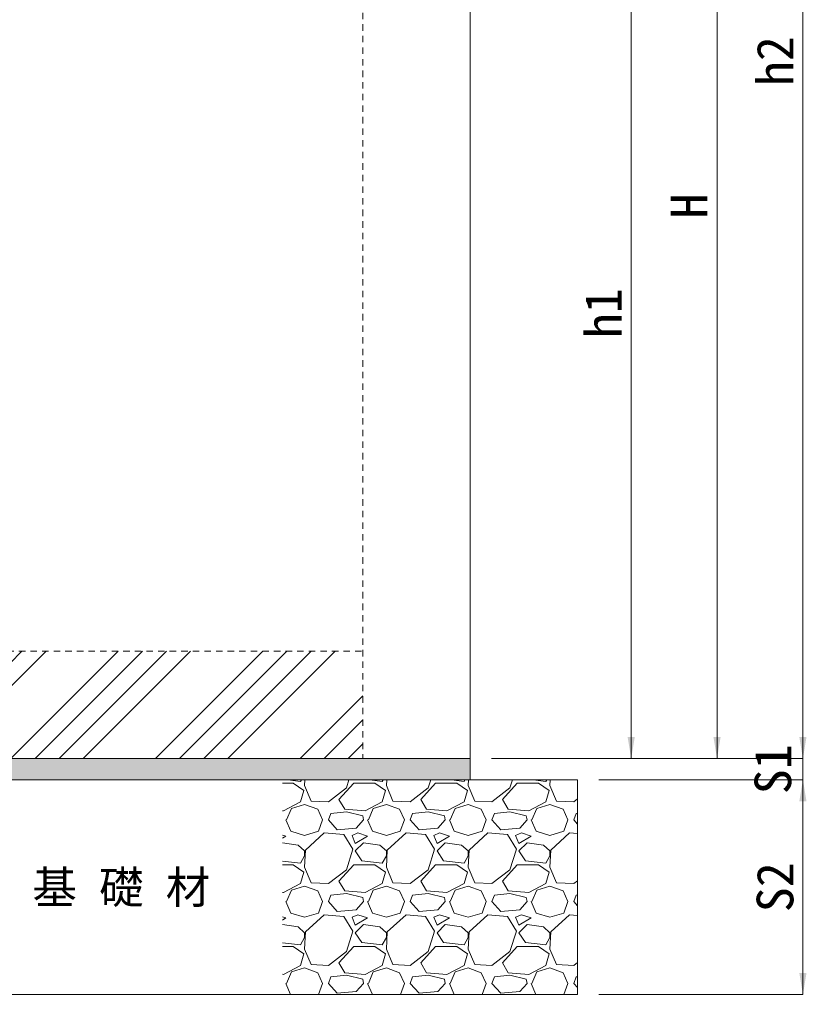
# Model space of a CAD drawing. Units: millimetres at full size, sheet at 1:20; details may follow other scales. Extents: x 77366 to 95666, y -7115 to 5664.
# Drawn here: x 79469 to 80202, y -4015 to -3106 of the extents above; entities that cross this region are included whole.
import ezdxf
from ezdxf.enums import TextEntityAlignment as Align

# ---------------------------------------------------------------- set-up
doc = ezdxf.new("R2010")
doc.units = ezdxf.units.MM
doc.header["$LTSCALE"] = 20
doc.linetypes.add('USER1', pattern=[0.54, 0.3, -0.24])
for name, color, linetype, lineweight in [('ハッチング', 7, 'Continuous', 5), ('基礎', 7, 'Continuous', 5), ('寸法線', 7, 'Continuous', 13), ('本体', 2, 'Continuous', 20), ('補助線', 8, 'Continuous', 13), ('ｸﾞﾚｰﾁﾝｸﾞ', 7, 'Continuous', 9)]:
    doc.layers.add(name, color=color, linetype=linetype, lineweight=lineweight)
doc.layers.add('文字', color=7, linetype='Continuous')
doc.styles.add('ＭＳ ゴシック', font='')
doc.styles.get('ＭＳ ゴシック').set_extended_font_data('MS Gothic')

# ---------------------------------------------------------------- blocks, each defined once
blk = doc.blocks.new('filled_arrow')
at = {"color": 0, "linetype": 'Continuous', "lineweight": -2}
blk.add_solid([(7.5, 1.25), (0, 0), (7.5, -1.25)], dxfattribs=at)

msp = doc.modelspace()

# ---------------------------------------------------------------- hatches: boundary and pattern name
at = {"layer": '補助線'}
msp.add_hatch(color=7, dxfattribs=at).paths.add_polyline_path([(79888.48, -3814.79), (79888.48, -3794.79), (79238.48, -3794.79), (79238.48, -3814.79)])
at = {"layer": 'ｸﾞﾚｰﾁﾝｸﾞ'}
h = msp.add_hatch(dxfattribs=at)
h.set_pattern_fill('USER', color=256, style=0, pattern_type=2)
h.set_pattern_definition([(45, (-2.32, -6611.26), (-67.35192, 67.35192), []), (45, (20.13, -6611.26), (-67.35192, 67.35192), []), (45, (42.58, -6611.26), (-67.35192, 67.35192), []), (45, (65.04, -6611.26), (-67.35192, 67.35192), [])])
h.paths.add_polyline_path([(79338.48, -3694.79), (79338.48, -3794.79), (79788.48, -3794.79), (79788.48, -3694.79)])

# ---------------------------------------------------------------- linework, layer by layer
at = {"layer": 'ハッチング'}
for p, q in [((79718.69, -3814.79), (79730.42, -3816.2)), ((79730.42, -3816.2), (79731.21, -3814.79)), ((79734.48, -3814.79), (79734.23, -3820.01)), ((79773.1, -3822.3), (79775.5, -3814.79)), ((79794.89, -3814.79), (79806.62, -3816.2)), ((79806.62, -3816.2), (79807.41, -3814.79)), ((79810.68, -3814.79), (79810.43, -3820.01)), ((79849.3, -3822.3), (79851.7, -3814.79)), ((79871.09, -3814.79), (79882.82, -3816.2)), ((79882.82, -3816.2), (79883.61, -3814.79)), ((79886.88, -3814.79), (79886.63, -3820.01)), ((79925.5, -3822.3), (79927.9, -3814.79)), ((79947.29, -3814.79), (79959.02, -3816.2)), ((79959.02, -3816.2), (79959.81, -3814.79)), ((79963.08, -3814.79), (79962.83, -3820.01)), ((79713.48, -3817.73), (79723.57, -3817.73)), ((79723.57, -3817.73), (79733.47, -3824.58)), ((79733.47, -3824.58), (79730.42, -3835.25)), ((79734.23, -3820.01), (79740.33, -3834.49)), ((79756.33, -3835.25), (79773.1, -3822.3)), ((79766.24, -3832.97), (79779.95, -3817.73)), ((79779.95, -3817.73), (79799.77, -3817.73)), ((79799.77, -3817.73), (79809.67, -3824.58)), ((79809.67, -3824.58), (79806.62, -3835.25)), ((79810.43, -3820.01), (79816.53, -3834.49)), ((79832.53, -3835.25), (79849.3, -3822.3)), ((79842.44, -3832.97), (79856.15, -3817.73)), ((79856.15, -3817.73), (79875.97, -3817.73)), ((79875.97, -3817.73), (79885.87, -3824.58)), ((79885.87, -3824.58), (79882.82, -3835.25)), ((79886.63, -3820.01), (79892.73, -3834.49)), ((79908.73, -3835.25), (79925.5, -3822.3)), ((79918.64, -3832.97), (79932.35, -3817.73)), ((79932.35, -3817.73), (79952.17, -3817.73)), ((79952.17, -3817.73), (79962.07, -3824.58)), ((79962.07, -3824.58), (79959.02, -3835.25)), ((79962.83, -3820.01), (79968.93, -3834.49)), ((79730.42, -3835.25), (79714.42, -3843.63)), ((79740.33, -3834.49), (79756.33, -3835.25)), ((79771.57, -3842.11), (79766.24, -3832.97)), ((79806.62, -3835.25), (79790.62, -3843.63)), ((79816.53, -3834.49), (79832.53, -3835.25)), ((79847.77, -3842.11), (79842.44, -3832.97)), ((79882.82, -3835.25), (79866.82, -3843.63)), ((79892.73, -3834.49), (79908.73, -3835.25)), ((79923.97, -3842.11), (79918.64, -3832.97)), ((79959.02, -3835.25), (79943.02, -3843.63)), ((79968.93, -3834.49), (79984.93, -3835.25)), ((79984.93, -3835.25), (79988.48, -3832.51)), ((79714.42, -3843.63), (79713.48, -3843.56)), ((79717.47, -3852.02), (79722.04, -3841.35)), ((79722.04, -3841.35), (79734.23, -3837.54)), ((79734.23, -3837.54), (79746.43, -3842.11)), ((79746.43, -3842.11), (79751, -3852.02)), ((79773.1, -3844.4), (79758.62, -3845.92)), ((79790.62, -3843.63), (79771.57, -3842.11)), ((79788.34, -3848.21), (79773.1, -3844.4)), ((79793.67, -3852.02), (79798.24, -3841.35)), ((79798.24, -3841.35), (79810.43, -3837.54)), ((79810.43, -3837.54), (79822.63, -3842.11)), ((79822.63, -3842.11), (79827.2, -3852.02)), ((79849.3, -3844.4), (79834.82, -3845.92)), ((79866.82, -3843.63), (79847.77, -3842.11)), ((79864.54, -3848.21), (79849.3, -3844.4)), ((79869.87, -3852.02), (79874.44, -3841.35)), ((79874.44, -3841.35), (79886.63, -3837.54)), ((79886.63, -3837.54), (79898.83, -3842.11)), ((79898.83, -3842.11), (79903.4, -3852.02)), ((79925.5, -3844.4), (79911.02, -3845.92)), ((79943.02, -3843.63), (79923.97, -3842.11)), ((79940.74, -3848.21), (79925.5, -3844.4)), ((79946.07, -3852.02), (79950.64, -3841.35)), ((79950.64, -3841.35), (79962.83, -3837.54)), ((79962.83, -3837.54), (79975.03, -3842.11)), ((79975.03, -3842.11), (79979.6, -3852.02)), ((79716.71, -3852.02), (79721.28, -3862.68)), ((79747.19, -3862.68), (79751, -3852.02)), ((79756.33, -3852.02), (79758.62, -3845.92)), ((79764.71, -3861.16), (79756.33, -3852.02)), ((79789.1, -3852.02), (79782.24, -3859.64)), ((79789.1, -3852.02), (79788.34, -3848.21)), ((79792.91, -3852.02), (79797.48, -3862.68)), ((79823.39, -3862.68), (79827.2, -3852.02)), ((79832.53, -3852.02), (79834.82, -3845.92)), ((79840.91, -3861.16), (79832.53, -3852.02)), ((79865.3, -3852.02), (79858.44, -3859.64)), ((79865.3, -3852.02), (79864.54, -3848.21)), ((79869.11, -3852.02), (79873.68, -3862.68)), ((79899.59, -3862.68), (79903.4, -3852.02)), ((79908.73, -3852.02), (79911.02, -3845.92)), ((79917.11, -3861.16), (79908.73, -3852.02)), ((79941.5, -3852.02), (79934.64, -3859.64)), ((79941.5, -3852.02), (79940.74, -3848.21)), ((79945.31, -3852.02), (79949.88, -3862.68)), ((79975.79, -3862.68), (79979.6, -3852.02)), ((79984.93, -3852.02), (79987.22, -3845.92)), ((79988.48, -3855.89), (79984.93, -3852.02)), ((79988.48, -3845.79), (79987.22, -3845.92)), ((79782.24, -3859.64), (79764.71, -3861.16)), ((79858.44, -3859.64), (79840.91, -3861.16)), ((79934.64, -3859.64), (79917.11, -3861.16)), ((79716.71, -3867.26), (79713.48, -3866.18)), ((79713.48, -3869.19), (79716.71, -3867.26)), ((79721.28, -3862.68), (79734.23, -3866.49)), ((79734.23, -3866.49), (79747.19, -3862.68)), ((79752.52, -3864.21), (79735, -3880.21)), ((79770.81, -3865.73), (79752.52, -3864.21)), ((79779.19, -3879.45), (79770.81, -3865.73)), ((79783.76, -3864.21), (79778.43, -3866.49)), ((79778.43, -3866.49), (79781.48, -3874.11)), ((79781.48, -3874.11), (79792.91, -3867.26)), ((79792.91, -3867.26), (79783.76, -3864.21)), ((79797.48, -3862.68), (79810.43, -3866.49)), ((79810.43, -3866.49), (79823.39, -3862.68)), ((79828.72, -3864.21), (79811.2, -3880.21)), ((79847.01, -3865.73), (79828.72, -3864.21)), ((79855.39, -3879.45), (79847.01, -3865.73)), ((79859.96, -3864.21), (79854.63, -3866.49)), ((79854.63, -3866.49), (79857.68, -3874.11)), ((79857.68, -3874.11), (79869.11, -3867.26)), ((79869.11, -3867.26), (79859.96, -3864.21)), ((79873.68, -3862.68), (79886.63, -3866.49)), ((79886.63, -3866.49), (79899.59, -3862.68)), ((79904.92, -3864.21), (79887.4, -3880.21)), ((79923.21, -3865.73), (79904.92, -3864.21)), ((79931.59, -3879.45), (79923.21, -3865.73)), ((79936.16, -3864.21), (79930.83, -3866.49)), ((79930.83, -3866.49), (79933.88, -3874.11)), ((79933.88, -3874.11), (79945.31, -3867.26)), ((79945.31, -3867.26), (79936.16, -3864.21)), ((79949.88, -3862.68), (79962.83, -3866.49)), ((79962.83, -3866.49), (79975.79, -3862.68)), ((79981.12, -3864.21), (79963.6, -3880.21)), ((79988.48, -3864.82), (79981.12, -3864.21)), ((79728.14, -3875.64), (79713.48, -3873.44)), ((79734.23, -3880.97), (79728.14, -3875.64)), ((79735, -3880.21), (79734.23, -3896.21)), ((79773.1, -3898.5), (79779.19, -3879.45)), ((79789.1, -3873.35), (79781.48, -3880.97)), ((79804.34, -3875.64), (79789.1, -3873.35)), ((79810.43, -3880.97), (79804.34, -3875.64)), ((79811.2, -3880.21), (79810.43, -3896.21)), ((79849.3, -3898.5), (79855.39, -3879.45)), ((79865.3, -3873.35), (79857.68, -3880.97)), ((79880.54, -3875.64), (79865.3, -3873.35)), ((79886.63, -3880.97), (79880.54, -3875.64)), ((79887.4, -3880.21), (79886.63, -3896.21)), ((79925.5, -3898.5), (79931.59, -3879.45)), ((79941.5, -3873.35), (79933.88, -3880.97)), ((79956.74, -3875.64), (79941.5, -3873.35)), ((79962.83, -3880.97), (79956.74, -3875.64)), ((79963.6, -3880.21), (79962.83, -3896.21)), ((79730.42, -3892.4), (79734.23, -3885.54)), ((79734.23, -3885.54), (79734.23, -3880.97)), ((79781.48, -3880.97), (79787.57, -3890.12)), ((79806.62, -3892.4), (79810.43, -3885.54)), ((79810.43, -3885.54), (79810.43, -3880.97)), ((79857.68, -3880.97), (79863.77, -3890.12)), ((79882.82, -3892.4), (79886.63, -3885.54)), ((79886.63, -3885.54), (79886.63, -3880.97)), ((79933.88, -3880.97), (79939.97, -3890.12)), ((79959.02, -3892.4), (79962.83, -3885.54)), ((79962.83, -3885.54), (79962.83, -3880.97)), ((79713.48, -3890.37), (79730.42, -3892.4)), ((79713.48, -3893.93), (79723.57, -3893.93)), ((79723.57, -3893.93), (79733.47, -3900.78)), ((79734.23, -3896.21), (79740.33, -3910.69)), ((79756.33, -3911.45), (79773.1, -3898.5)), ((79766.24, -3909.17), (79779.95, -3893.93)), ((79779.95, -3893.93), (79799.77, -3893.93)), ((79787.57, -3890.12), (79806.62, -3892.4)), ((79799.77, -3893.93), (79809.67, -3900.78)), ((79810.43, -3896.21), (79816.53, -3910.69)), ((79832.53, -3911.45), (79849.3, -3898.5)), ((79842.44, -3909.17), (79856.15, -3893.93)), ((79856.15, -3893.93), (79875.97, -3893.93)), ((79863.77, -3890.12), (79882.82, -3892.4)), ((79875.97, -3893.93), (79885.87, -3900.78)), ((79886.63, -3896.21), (79892.73, -3910.69)), ((79908.73, -3911.45), (79925.5, -3898.5)), ((79918.64, -3909.17), (79932.35, -3893.93)), ((79932.35, -3893.93), (79952.17, -3893.93)), ((79939.97, -3890.12), (79959.02, -3892.4)), ((79952.17, -3893.93), (79962.07, -3900.78)), ((79962.83, -3896.21), (79968.93, -3910.69)), ((79733.47, -3900.78), (79730.42, -3911.45)), ((79809.67, -3900.78), (79806.62, -3911.45)), ((79885.87, -3900.78), (79882.82, -3911.45)), ((79962.07, -3900.78), (79959.02, -3911.45)), ((79730.42, -3911.45), (79714.42, -3919.83)), ((79722.04, -3917.55), (79734.23, -3913.74)), ((79734.23, -3913.74), (79746.43, -3918.31)), ((79740.33, -3910.69), (79756.33, -3911.45)), ((79771.57, -3918.31), (79766.24, -3909.17)), ((79806.62, -3911.45), (79790.62, -3919.83)), ((79798.24, -3917.55), (79810.43, -3913.74)), ((79810.43, -3913.74), (79822.63, -3918.31)), ((79816.53, -3910.69), (79832.53, -3911.45)), ((79847.77, -3918.31), (79842.44, -3909.17)), ((79882.82, -3911.45), (79866.82, -3919.83)), ((79874.44, -3917.55), (79886.63, -3913.74)), ((79886.63, -3913.74), (79898.83, -3918.31)), ((79892.73, -3910.69), (79908.73, -3911.45)), ((79923.97, -3918.31), (79918.64, -3909.17)), ((79959.02, -3911.45), (79943.02, -3919.83)), ((79950.64, -3917.55), (79962.83, -3913.74)), ((79962.83, -3913.74), (79975.03, -3918.31)), ((79968.93, -3910.69), (79984.93, -3911.45)), ((79984.93, -3911.45), (79988.48, -3908.71)), ((79714.42, -3919.83), (79713.48, -3919.76)), ((79717.47, -3928.22), (79722.04, -3917.55)), ((79746.43, -3918.31), (79751, -3928.22)), ((79756.33, -3928.22), (79758.62, -3922.12)), ((79773.1, -3920.6), (79758.62, -3922.12)), ((79790.62, -3919.83), (79771.57, -3918.31)), ((79788.34, -3924.41), (79773.1, -3920.6)), ((79789.1, -3928.22), (79788.34, -3924.41)), ((79793.67, -3928.22), (79798.24, -3917.55)), ((79822.63, -3918.31), (79827.2, -3928.22)), ((79832.53, -3928.22), (79834.82, -3922.12)), ((79849.3, -3920.6), (79834.82, -3922.12)), ((79866.82, -3919.83), (79847.77, -3918.31)), ((79864.54, -3924.41), (79849.3, -3920.6)), ((79865.3, -3928.22), (79864.54, -3924.41)), ((79869.87, -3928.22), (79874.44, -3917.55)), ((79898.83, -3918.31), (79903.4, -3928.22)), ((79908.73, -3928.22), (79911.02, -3922.12)), ((79925.5, -3920.6), (79911.02, -3922.12)), ((79943.02, -3919.83), (79923.97, -3918.31)), ((79940.74, -3924.41), (79925.5, -3920.6)), ((79941.5, -3928.22), (79940.74, -3924.41)), ((79946.07, -3928.22), (79950.64, -3917.55)), ((79975.03, -3918.31), (79979.6, -3928.22)), ((79984.93, -3928.22), (79987.22, -3922.12)), ((79988.48, -3921.99), (79987.22, -3922.12)), ((79716.71, -3928.22), (79721.28, -3938.88)), ((79747.19, -3938.88), (79751, -3928.22)), ((79764.71, -3937.36), (79756.33, -3928.22)), ((79789.1, -3928.22), (79782.24, -3935.84)), ((79792.91, -3928.22), (79797.48, -3938.88)), ((79823.39, -3938.88), (79827.2, -3928.22)), ((79840.91, -3937.36), (79832.53, -3928.22)), ((79865.3, -3928.22), (79858.44, -3935.84)), ((79869.11, -3928.22), (79873.68, -3938.88)), ((79899.59, -3938.88), (79903.4, -3928.22)), ((79917.11, -3937.36), (79908.73, -3928.22)), ((79941.5, -3928.22), (79934.64, -3935.84)), ((79945.31, -3928.22), (79949.88, -3938.88)), ((79975.79, -3938.88), (79979.6, -3928.22)), ((79988.48, -3932.09), (79984.93, -3928.22)), ((79716.71, -3943.46), (79713.48, -3942.38)), ((79713.48, -3945.39), (79716.71, -3943.46)), ((79721.28, -3938.88), (79734.23, -3942.69)), ((79734.23, -3942.69), (79747.19, -3938.88)), ((79752.52, -3940.41), (79735, -3956.41)), ((79770.81, -3941.93), (79752.52, -3940.41)), ((79782.24, -3935.84), (79764.71, -3937.36)), ((79779.19, -3955.65), (79770.81, -3941.93)), ((79783.76, -3940.41), (79778.43, -3942.69)), ((79778.43, -3942.69), (79781.48, -3950.31)), ((79781.48, -3950.31), (79792.91, -3943.46)), ((79792.91, -3943.46), (79783.76, -3940.41)), ((79797.48, -3938.88), (79810.43, -3942.69)), ((79810.43, -3942.69), (79823.39, -3938.88)), ((79828.72, -3940.41), (79811.2, -3956.41)), ((79847.01, -3941.93), (79828.72, -3940.41)), ((79858.44, -3935.84), (79840.91, -3937.36)), ((79855.39, -3955.65), (79847.01, -3941.93)), ((79859.96, -3940.41), (79854.63, -3942.69)), ((79854.63, -3942.69), (79857.68, -3950.31)), ((79857.68, -3950.31), (79869.11, -3943.46)), ((79869.11, -3943.46), (79859.96, -3940.41)), ((79873.68, -3938.88), (79886.63, -3942.69)), ((79886.63, -3942.69), (79899.59, -3938.88)), ((79904.92, -3940.41), (79887.4, -3956.41)), ((79923.21, -3941.93), (79904.92, -3940.41)), ((79934.64, -3935.84), (79917.11, -3937.36)), ((79931.59, -3955.65), (79923.21, -3941.93)), ((79936.16, -3940.41), (79930.83, -3942.69)), ((79930.83, -3942.69), (79933.88, -3950.31)), ((79933.88, -3950.31), (79945.31, -3943.46)), ((79945.31, -3943.46), (79936.16, -3940.41)), ((79949.88, -3938.88), (79962.83, -3942.69)), ((79962.83, -3942.69), (79975.79, -3938.88)), ((79981.12, -3940.41), (79963.6, -3956.41)), ((79988.48, -3941.02), (79981.12, -3940.41)), ((79728.14, -3951.84), (79713.48, -3949.64)), ((79734.23, -3957.17), (79728.14, -3951.84)), ((79789.1, -3949.55), (79781.48, -3957.17)), ((79804.34, -3951.84), (79789.1, -3949.55)), ((79810.43, -3957.17), (79804.34, -3951.84)), ((79865.3, -3949.55), (79857.68, -3957.17)), ((79880.54, -3951.84), (79865.3, -3949.55)), ((79886.63, -3957.17), (79880.54, -3951.84)), ((79941.5, -3949.55), (79933.88, -3957.17)), ((79956.74, -3951.84), (79941.5, -3949.55)), ((79962.83, -3957.17), (79956.74, -3951.84)), ((79730.42, -3968.6), (79734.23, -3961.74)), ((79735, -3956.41), (79734.23, -3972.41)), ((79734.23, -3961.74), (79734.23, -3957.17)), ((79773.1, -3974.7), (79779.19, -3955.65)), ((79781.48, -3957.17), (79787.57, -3966.32)), ((79806.62, -3968.6), (79810.43, -3961.74)), ((79811.2, -3956.41), (79810.43, -3972.41)), ((79810.43, -3961.74), (79810.43, -3957.17)), ((79849.3, -3974.7), (79855.39, -3955.65)), ((79857.68, -3957.17), (79863.77, -3966.32)), ((79882.82, -3968.6), (79886.63, -3961.74)), ((79887.4, -3956.41), (79886.63, -3972.41)), ((79886.63, -3961.74), (79886.63, -3957.17)), ((79925.5, -3974.7), (79931.59, -3955.65)), ((79933.88, -3957.17), (79939.97, -3966.32)), ((79959.02, -3968.6), (79962.83, -3961.74)), ((79963.6, -3956.41), (79962.83, -3972.41)), ((79962.83, -3961.74), (79962.83, -3957.17)), ((79713.48, -3966.57), (79730.42, -3968.6)), ((79713.48, -3970.13), (79723.57, -3970.13)), ((79723.57, -3970.13), (79733.47, -3976.98)), ((79766.24, -3985.37), (79779.95, -3970.13)), ((79779.95, -3970.13), (79799.77, -3970.13)), ((79787.57, -3966.32), (79806.62, -3968.6)), ((79799.77, -3970.13), (79809.67, -3976.98)), ((79842.44, -3985.37), (79856.15, -3970.13)), ((79856.15, -3970.13), (79875.97, -3970.13)), ((79863.77, -3966.32), (79882.82, -3968.6)), ((79875.97, -3970.13), (79885.87, -3976.98)), ((79918.64, -3985.37), (79932.35, -3970.13)), ((79932.35, -3970.13), (79952.17, -3970.13)), ((79939.97, -3966.32), (79959.02, -3968.6)), ((79952.17, -3970.13), (79962.07, -3976.98)), ((79733.47, -3976.98), (79730.42, -3987.65)), ((79734.23, -3972.41), (79740.33, -3986.89)), ((79756.33, -3987.65), (79773.1, -3974.7)), ((79809.67, -3976.98), (79806.62, -3987.65)), ((79810.43, -3972.41), (79816.53, -3986.89)), ((79832.53, -3987.65), (79849.3, -3974.7)), ((79885.87, -3976.98), (79882.82, -3987.65)), ((79886.63, -3972.41), (79892.73, -3986.89)), ((79908.73, -3987.65), (79925.5, -3974.7)), ((79962.07, -3976.98), (79959.02, -3987.65)), ((79962.83, -3972.41), (79968.93, -3986.89)), ((79730.42, -3987.65), (79714.42, -3996.03)), ((79740.33, -3986.89), (79756.33, -3987.65)), ((79771.57, -3994.51), (79766.24, -3985.37)), ((79806.62, -3987.65), (79790.62, -3996.03)), ((79816.53, -3986.89), (79832.53, -3987.65)), ((79847.77, -3994.51), (79842.44, -3985.37)), ((79882.82, -3987.65), (79866.82, -3996.03)), ((79892.73, -3986.89), (79908.73, -3987.65)), ((79923.97, -3994.51), (79918.64, -3985.37)), ((79959.02, -3987.65), (79943.02, -3996.03)), ((79968.93, -3986.89), (79984.93, -3987.65)), ((79984.93, -3987.65), (79988.48, -3984.91)), ((79714.42, -3996.03), (79713.48, -3995.96)), ((79717.47, -4004.42), (79722.04, -3993.75)), ((79722.04, -3993.75), (79734.23, -3989.94)), ((79734.23, -3989.94), (79746.43, -3994.51)), ((79746.43, -3994.51), (79751, -4004.42)), ((79756.33, -4004.42), (79758.62, -3998.32)), ((79773.1, -3996.8), (79758.62, -3998.32)), ((79790.62, -3996.03), (79771.57, -3994.51)), ((79788.34, -4000.61), (79773.1, -3996.8)), ((79793.67, -4004.42), (79798.24, -3993.75)), ((79798.24, -3993.75), (79810.43, -3989.94)), ((79810.43, -3989.94), (79822.63, -3994.51)), ((79822.63, -3994.51), (79827.2, -4004.42)), ((79832.53, -4004.42), (79834.82, -3998.32)), ((79849.3, -3996.8), (79834.82, -3998.32)), ((79866.82, -3996.03), (79847.77, -3994.51)), ((79864.54, -4000.61), (79849.3, -3996.8)), ((79869.87, -4004.42), (79874.44, -3993.75)), ((79874.44, -3993.75), (79886.63, -3989.94)), ((79886.63, -3989.94), (79898.83, -3994.51)), ((79898.83, -3994.51), (79903.4, -4004.42)), ((79908.73, -4004.42), (79911.02, -3998.32)), ((79925.5, -3996.8), (79911.02, -3998.32)), ((79943.02, -3996.03), (79923.97, -3994.51)), ((79940.74, -4000.61), (79925.5, -3996.8)), ((79946.07, -4004.42), (79950.64, -3993.75)), ((79950.64, -3993.75), (79962.83, -3989.94)), ((79962.83, -3989.94), (79975.03, -3994.51)), ((79975.03, -3994.51), (79979.6, -4004.42)), ((79984.93, -4004.42), (79987.22, -3998.32)), ((79988.48, -3998.19), (79987.22, -3998.32)), ((79716.71, -4004.42), (79721.16, -4014.79)), ((79747.29, -4014.79), (79751, -4004.42)), ((79764.71, -4013.56), (79756.33, -4004.42)), ((79789.1, -4004.42), (79782.24, -4012.04)), ((79789.1, -4004.42), (79788.34, -4000.61)), ((79792.91, -4004.42), (79797.36, -4014.79)), ((79823.49, -4014.79), (79827.2, -4004.42)), ((79840.91, -4013.56), (79832.53, -4004.42)), ((79865.3, -4004.42), (79858.44, -4012.04)), ((79865.3, -4004.42), (79864.54, -4000.61)), ((79869.11, -4004.42), (79873.56, -4014.79)), ((79899.69, -4014.79), (79903.4, -4004.42)), ((79917.11, -4013.56), (79908.73, -4004.42)), ((79941.5, -4004.42), (79934.64, -4012.04)), ((79941.5, -4004.42), (79940.74, -4000.61)), ((79945.31, -4004.42), (79949.76, -4014.79)), ((79975.89, -4014.79), (79979.6, -4004.42)), ((79988.48, -4008.29), (79984.93, -4004.42)), ((79782.24, -4012.04), (79764.71, -4013.56)), ((79858.44, -4012.04), (79840.91, -4013.56)), ((79934.64, -4012.04), (79917.11, -4013.56))]:
    msp.add_line(p, q, dxfattribs=at)
at = {"layer": '基礎', "color": 3, "lineweight": 13}
for p, q in [((79348.48, -3794.79), (79778.48, -3794.79)), ((79888.48, -3794.79), (79888.48, -3814.79)), ((79138.48, -3814.79), (79988.48, -3814.79)), ((79988.48, -3814.79), (79988.48, -4014.79)), ((79138.48, -4014.79), (79988.48, -4014.79))]:
    msp.add_line(p, q, dxfattribs=at)
at = {"layer": '寸法線'}
for p, q in [((80198.48, -2494.79), (80198.48, -3794.79)), ((80118.48, -3794.79), (80118.48, -2764.79)), ((80038.48, -2964.79), (80038.48, -3794.79)), ((80198.48, -3754.79), (80198.48, -3854.79)), ((79908.48, -3794.79), (80038.48, -3794.79)), ((79908.48, -3794.79), (80118.48, -3794.79)), ((79908.48, -3794.79), (80198.48, -3794.79)), ((79908.48, -3794.79), (80198.48, -3794.79)), ((80008.48, -3814.79), (80198.48, -3814.79)), ((80008.48, -3814.79), (80198.48, -3814.79)), ((80198.48, -3814.79), (80198.48, -4014.79)), ((80008.48, -4014.79), (80198.48, -4014.79))]:
    msp.add_line(p, q, dxfattribs=at)
at = {"layer": '本体', "linetype": 'USER1', "lineweight": 9}
for p, q in [((79788.48, -2764.79), (79788.48, -3794.79)), ((79338.48, -3694.79), (79788.48, -3694.79))]:
    msp.add_line(p, q, dxfattribs=at)
at = {"layer": '本体'}
for p in [(79888.48, -2964.79), (79238.48, -3794.79)]:
    msp.add_line(p, (79888.48, -3794.79), dxfattribs=at)

# ---------------------------------------------------------------- block references
at = {"layer": '寸法線', "xscale": 2.67, "yscale": 2.67}
for p, rotation in [((80038.48, -3794.79), 90), ((80118.48, -3794.79), 90), ((80198.48, -3794.79), 90), ((80198.48, -3794.79), 90), ((80198.48, -3814.79), 270), ((80198.48, -3814.79), 270), ((80198.48, -4014.79), 90)]:
    msp.add_blockref('filled_arrow', p, dxfattribs=dict(at, rotation=rotation))

# ---------------------------------------------------------------- texts
at = {"layer": '寸法線', "style": 'ＭＳ ゴシック'}
for s, p in [('h2', (80172.48, -3144.79)), ('H', (80092.48, -3279.79)), ('h1', (80012.48, -3379.79)), ('S1', (80170.48, -3804.79)), ('S2', (80172.48, -3914.79))]:
    msp.add_text(s, height=34.18, rotation=90, dxfattribs=at).set_placement(p, align=Align.MIDDLE_CENTER)
at = {"layer": '文字', "style": 'ＭＳ ゴシック'}
msp.add_text('基 礎 材', height=30.38, dxfattribs=at).set_placement((79563.48, -3914.79), align=Align.MIDDLE_CENTER)

doc.saveas('drawing.dxf')
